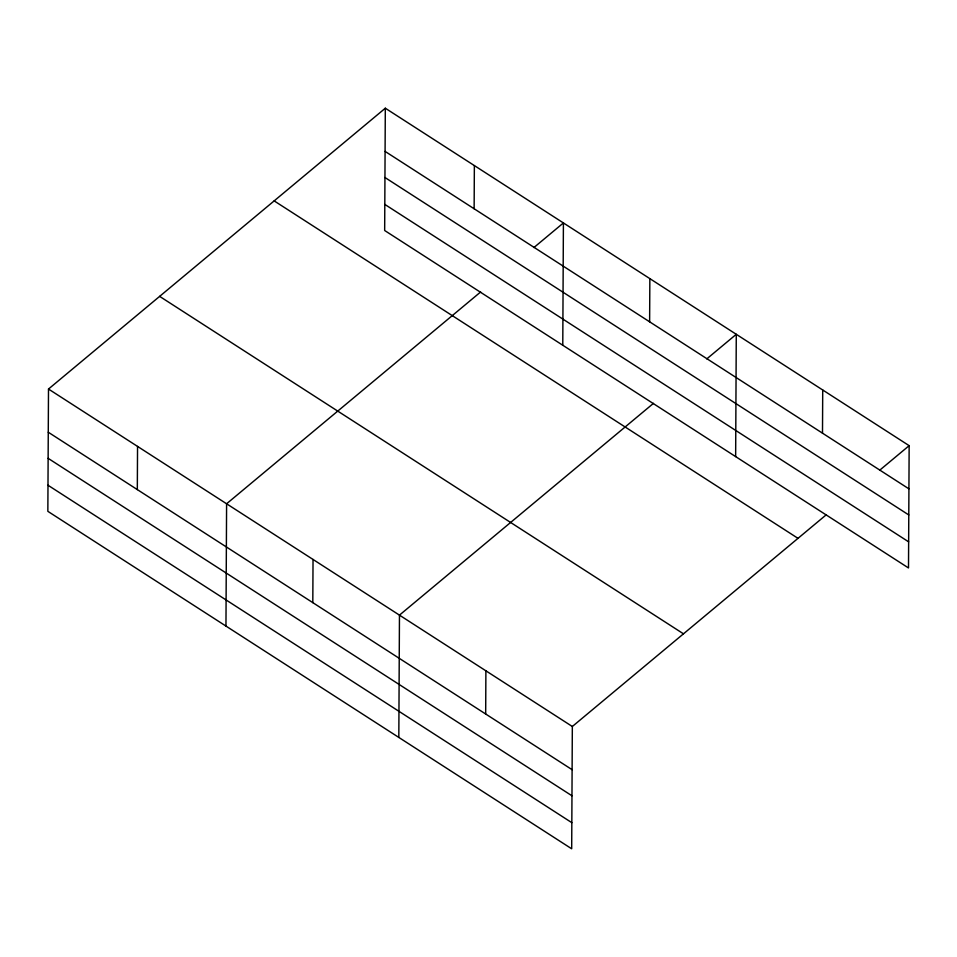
<?xml version="1.0" encoding="UTF-8"?>
<svg xmlns="http://www.w3.org/2000/svg" width="957" height="957" viewBox="0 0 957 957"><rect width="100%" height="100%" fill="white"/><g stroke="black" fill="none" stroke-linecap="round" stroke-linejoin="round"><path stroke-width="1.44" d="M385.312 108.213L384.666 230.505L908.504 567.956L909.15 445.663L385.312 108.213L48.496 389.044L47.85 511.337L571.688 848.787L572.334 726.495L826.358 514.699M137.318 489.601L137.545 446.417M225.96 626.069L226.594 503.777L480.617 291.981M312.807 602.635L313.035 559.462M398.818 737.428L399.464 615.136L653.487 403.34M474.134 208.77L474.361 165.585M485.678 713.994L485.893 670.821M562.776 345.238L563.41 222.945L533.922 247.54M649.624 321.803L649.851 278.631M735.646 456.597L736.28 334.304L706.792 358.887M822.494 433.162L822.721 389.989M879.662 470.246L909.15 445.663M385.085 151.397L908.923 488.848M384.941 177.5L908.791 514.95M384.81 204.403L908.648 541.841M274.157 200.886L797.994 538.336M159.64 296.371L683.477 633.821M48.496 389.044L572.334 726.495M48.269 432.229L572.107 769.679M48.125 458.331L571.963 795.781M47.982 485.235L571.831 822.673"/></g></svg>
